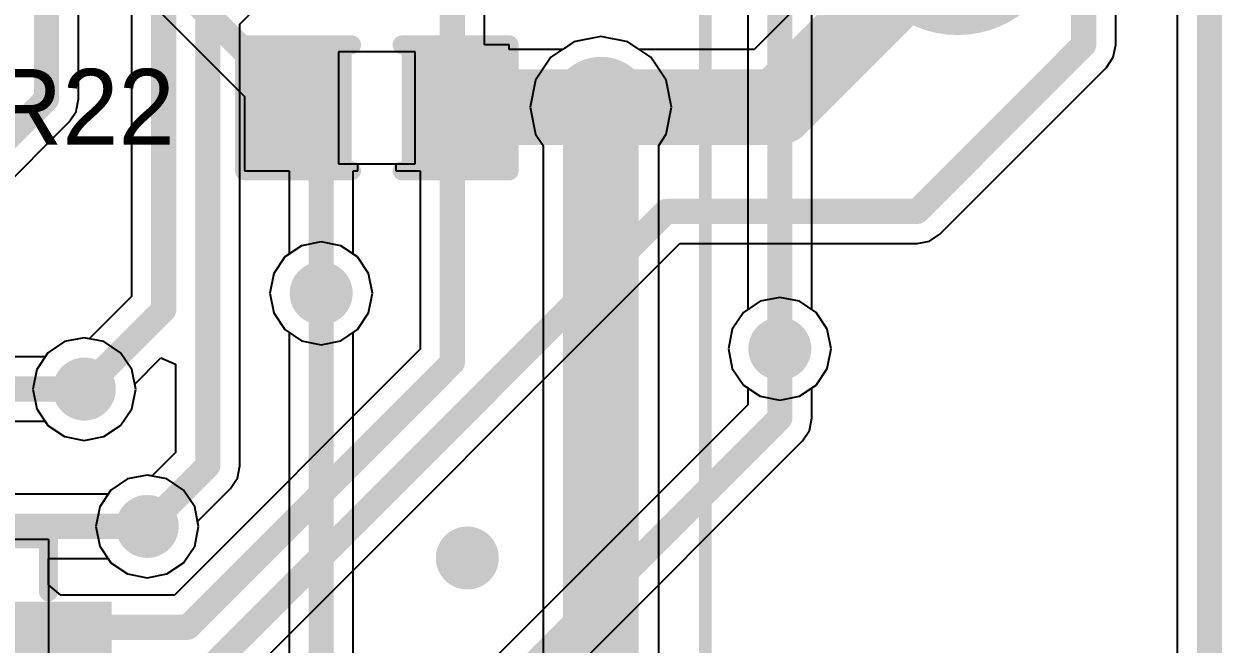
# Model space of a CAD drawing. Extents: x 10.58 to 11.54, y 9.91 to 15.27.
# Drawn here: x 11.1647 to 11.5391, y 12.7378 to 12.9315 of the extents above; entities that cross this region are included whole.
import ezdxf

# ---------------------------------------------------------------- set-up
doc = ezdxf.new("R2010")
doc.units = 0
doc.layers.get('0').update_dxf_attribs({"linetype": 'CONTINUOUS'})
for name, color, linetype in [('BOTTOMLAYER', 5, 'CONTINUOUS'), ('KEEPOUTLAYER', 6, 'CONTINUOUS'), ('MULTILAYER', 9, 'CONTINUOUS'), ('TOPLAYER', 1, 'CONTINUOUS'), ('TOPOVERLAY', 2, 'CONTINUOUS'), ('TOPPASTE', 8, 'CONTINUOUS'), ('TOPSOLDER', 216, 'CONTINUOUS'), ('VIAHOLELAYER', 16, 'CONTINUOUS')]:
    doc.layers.add(name, color=color, linetype=linetype)

# ---------------------------------------------------------------- blocks, each defined once
blk = doc.blocks.new('QFN_20_0_4___2')
at = {"layer": 'TOPLAYER'}
for points in [[(-0.027559, 0.051181), (-0.027559, 0.074803), (-0.035433, 0.051181), (-0.035433, 0.074803)], [(-0.011811, 0.043307), (-0.011811, 0.074803), (-0.019685, 0.043307), (-0.019685, 0.074803)], [(0.003937, 0.043307), (0.003937, 0.074803), (-0.003937, 0.043307), (-0.003937, 0.074803)], [(0.019685, 0.043307), (0.019685, 0.074803), (0.011811, 0.043307), (0.011811, 0.074803)], [(0.035433, 0.051181), (0.035433, 0.074803), (0.027559, 0.051181), (0.027559, 0.074803)], [(-0.074803, 0.027559), (-0.051181, 0.027559), (-0.074803, 0.035433), (-0.051181, 0.035433)], [(0.051181, 0.027559), (0.074803, 0.027559), (0.051181, 0.035433), (0.074803, 0.035433)], [(-0.02559, -0.02559), (0.02559, -0.02559), (-0.02559, 0.02559), (0.02559, 0.02559)], [(-0.074803, 0.011811), (-0.043307, 0.011811), (-0.074803, 0.019685), (-0.043307, 0.019685)], [(0.043307, 0.011811), (0.074803, 0.011811), (0.043307, 0.019685), (0.074803, 0.019685)], [(-0.074803, -0.003937), (-0.043307, -0.003937), (-0.074803, 0.003937), (-0.043307, 0.003937)], [(0.043307, -0.003937), (0.074803, -0.003937), (0.043307, 0.003937), (0.074803, 0.003937)], [(-0.074803, -0.019685), (-0.043307, -0.019685), (-0.074803, -0.011811), (-0.043307, -0.011811)], [(0.043307, -0.019685), (0.074803, -0.019685), (0.043307, -0.011811), (0.074803, -0.011811)], [(-0.074803, -0.035433), (-0.051181, -0.035433), (-0.074803, -0.027559), (-0.051181, -0.027559)], [(0.051181, -0.035433), (0.074803, -0.035433), (0.051181, -0.027559), (0.074803, -0.027559)], [(-0.011811, -0.074803), (-0.011811, -0.043307), (-0.019685, -0.074803), (-0.019685, -0.043307)], [(0.003937, -0.074803), (0.003937, -0.043307), (-0.003937, -0.074803), (-0.003937, -0.043307)], [(0.019685, -0.074803), (0.019685, -0.043307), (0.011811, -0.074803), (0.011811, -0.043307)], [(-0.027559, -0.074803), (-0.027559, -0.051181), (-0.035433, -0.074803), (-0.035433, -0.051181)], [(0.035433, -0.074803), (0.035433, -0.051181), (0.027559, -0.074803), (0.027559, -0.051181)]]:
    blk.add_solid(points, dxfattribs=at)
at = {"layer": 'TOPOVERLAY'}
for points, const_width in [([(-0.060532, 0.059055, 1), (-0.057579, 0.059055, 1)], 0.002953), ([(-0.060532, 0.059055, 1), (-0.057579, 0.059055, 1)], 0.002953), ([(-0.043996, 0.059055, 1), (-0.041043, 0.059055, 1)], 0.002953), ([(0.041043, 0.059055, 1), (0.043996, 0.059055, 1)], 0.002953), ([(0.057579, 0.059055, 1), (0.060532, 0.059055, 1)], 0.002953), ([(0.057579, 0.059055, 1), (0.060532, 0.059055, 1)], 0.002953), ([(-0.060532, 0.04252, 1), (-0.057579, 0.04252, 1)], 0.002953), ([(0.057579, 0.04252, 1), (0.060532, 0.04252, 1)], 0.002953), ([(-0.060532, -0.04252, 1), (-0.057579, -0.04252, 1)], 0.002953), ([(0.057579, -0.04252, 1), (0.060532, -0.04252, 1)], 0.002953), ([(-0.044882, -0.048819, 1), (-0.052756, -0.048819, 1)], 0.006), ([(-0.054256, -0.048819, 1), (-0.051256, -0.048819, 1)], 0.003), ([(-0.046382, -0.048819, 1), (-0.043382, -0.048819, 1)], 0.003), ([(-0.060532, -0.059055, 1), (-0.057579, -0.059055, 1)], 0.002953), ([(-0.060532, -0.059055, 1), (-0.057579, -0.059055, 1)], 0.002953), ([(-0.043602, -0.059055, 1), (-0.04065, -0.059055, 1)], 0.002953), ([(0.041043, -0.059055, 1), (0.043996, -0.059055, 1)], 0.002953), ([(0.057579, -0.059055, 1), (0.060532, -0.059055, 1)], 0.002953), ([(0.057579, -0.059055, 1), (0.060532, -0.059055, 1)], 0.002953), ([(-0.066142, -0.067716, 1), (-0.074016, -0.067716, 1)], 0.007874), ([(-0.075984, -0.067716, 1), (-0.072047, -0.067716, 1)], 0.003937), ([(-0.06811, -0.067716, 1), (-0.064173, -0.067716, 1)], 0.003937)]:
    blk.add_lwpolyline(points, format="xyb", close=True, dxfattribs=dict(at, const_width=const_width))
at = {"layer": 'TOPOVERLAY', "const_width": 0.005906}
for points in [[(-0.059055, 0.059055), (-0.04252, 0.059055)], [(-0.059055, 0.059055), (-0.059055, 0.04252)], [(0.04252, 0.059055), (0.059055, 0.059055)], [(0.059055, 0.059055), (0.059055, 0.04252)], [(-0.059055, -0.04252), (-0.059055, -0.059055)], [(0.059055, -0.04252), (0.059055, -0.059055)], [(-0.059055, -0.059055), (-0.042126, -0.059055)], [(0.04252, -0.059055), (0.059055, -0.059055)]]:
    blk.add_lwpolyline(points, dxfattribs=at)
at = {"layer": 'TOPPASTE'}
for points in [[(-0.027559, 0.051181), (-0.027559, 0.074803), (-0.035433, 0.051181), (-0.035433, 0.074803)], [(-0.011811, 0.043307), (-0.011811, 0.074803), (-0.019685, 0.043307), (-0.019685, 0.074803)], [(0.003937, 0.043307), (0.003937, 0.074803), (-0.003937, 0.043307), (-0.003937, 0.074803)], [(0.019685, 0.043307), (0.019685, 0.074803), (0.011811, 0.043307), (0.011811, 0.074803)], [(0.035433, 0.051181), (0.035433, 0.074803), (0.027559, 0.051181), (0.027559, 0.074803)], [(-0.074803, 0.027559), (-0.051181, 0.027559), (-0.074803, 0.035433), (-0.051181, 0.035433)], [(0.051181, 0.027559), (0.074803, 0.027559), (0.051181, 0.035433), (0.074803, 0.035433)], [(-0.02559, -0.02559), (0.02559, -0.02559), (-0.02559, 0.02559), (0.02559, 0.02559)], [(-0.074803, 0.011811), (-0.043307, 0.011811), (-0.074803, 0.019685), (-0.043307, 0.019685)], [(0.043307, 0.011811), (0.074803, 0.011811), (0.043307, 0.019685), (0.074803, 0.019685)], [(-0.074803, -0.003937), (-0.043307, -0.003937), (-0.074803, 0.003937), (-0.043307, 0.003937)], [(0.043307, -0.003937), (0.074803, -0.003937), (0.043307, 0.003937), (0.074803, 0.003937)], [(-0.074803, -0.019685), (-0.043307, -0.019685), (-0.074803, -0.011811), (-0.043307, -0.011811)], [(0.043307, -0.019685), (0.074803, -0.019685), (0.043307, -0.011811), (0.074803, -0.011811)], [(-0.074803, -0.035433), (-0.051181, -0.035433), (-0.074803, -0.027559), (-0.051181, -0.027559)], [(0.051181, -0.035433), (0.074803, -0.035433), (0.051181, -0.027559), (0.074803, -0.027559)], [(-0.011811, -0.074803), (-0.011811, -0.043307), (-0.019685, -0.074803), (-0.019685, -0.043307)], [(0.003937, -0.074803), (0.003937, -0.043307), (-0.003937, -0.074803), (-0.003937, -0.043307)], [(0.019685, -0.074803), (0.019685, -0.043307), (0.011811, -0.074803), (0.011811, -0.043307)], [(-0.027559, -0.074803), (-0.027559, -0.051181), (-0.035433, -0.074803), (-0.035433, -0.051181)], [(0.035433, -0.074803), (0.035433, -0.051181), (0.027559, -0.074803), (0.027559, -0.051181)]]:
    blk.add_solid(points, dxfattribs=at)
at = {"layer": 'TOPSOLDER'}
for points in [[(-0.023559, 0.047181), (-0.023559, 0.078803), (-0.039433, 0.047181), (-0.039433, 0.078803)], [(-0.007811, 0.039307), (-0.007811, 0.078803), (-0.023685, 0.039307), (-0.023685, 0.078803)], [(0.007937, 0.039307), (0.007937, 0.078803), (-0.007937, 0.039307), (-0.007937, 0.078803)], [(0.023685, 0.039307), (0.023685, 0.078803), (0.007811, 0.039307), (0.007811, 0.078803)], [(0.039433, 0.047181), (0.039433, 0.078803), (0.023559, 0.047181), (0.023559, 0.078803)], [(-0.078803, 0.023559), (-0.047181, 0.023559), (-0.078803, 0.039433), (-0.047181, 0.039433)], [(0.047181, 0.023559), (0.078803, 0.023559), (0.047181, 0.039433), (0.078803, 0.039433)], [(-0.02959, -0.02959), (0.02959, -0.02959), (-0.02959, 0.02959), (0.02959, 0.02959)], [(-0.078803, 0.007811), (-0.039307, 0.007811), (-0.078803, 0.023685), (-0.039307, 0.023685)], [(0.039307, 0.007811), (0.078803, 0.007811), (0.039307, 0.023685), (0.078803, 0.023685)], [(-0.078803, -0.007937), (-0.039307, -0.007937), (-0.078803, 0.007937), (-0.039307, 0.007937)], [(0.039307, -0.007937), (0.078803, -0.007937), (0.039307, 0.007937), (0.078803, 0.007937)], [(-0.078803, -0.023685), (-0.039307, -0.023685), (-0.078803, -0.007811), (-0.039307, -0.007811)], [(0.039307, -0.023685), (0.078803, -0.023685), (0.039307, -0.007811), (0.078803, -0.007811)], [(-0.078803, -0.039433), (-0.047181, -0.039433), (-0.078803, -0.023559), (-0.047181, -0.023559)], [(0.047181, -0.039433), (0.078803, -0.039433), (0.047181, -0.023559), (0.078803, -0.023559)], [(-0.007811, -0.078803), (-0.007811, -0.039307), (-0.023685, -0.078803), (-0.023685, -0.039307)], [(0.007937, -0.078803), (0.007937, -0.039307), (-0.007937, -0.078803), (-0.007937, -0.039307)], [(0.023685, -0.078803), (0.023685, -0.039307), (0.007811, -0.078803), (0.007811, -0.039307)], [(-0.023559, -0.078803), (-0.023559, -0.047181), (-0.039433, -0.078803), (-0.039433, -0.047181)], [(0.039433, -0.078803), (0.039433, -0.047181), (0.023559, -0.078803), (0.023559, -0.047181)]]:
    blk.add_solid(points, dxfattribs=at)
blk = doc.blocks.new('R_0402_15')
at = {"layer": 'TOPLAYER'}
for p, q in [((0.017, 0.0175), (-0.007, 0.0175)), ((-0.007, 0.0175), (-0.007, -0.0175)), ((0.017, -0.0175), (0.017, 0.0175)), ((-0.007, -0.0175), (0.017, -0.0175))]:
    blk.add_line(p, q, dxfattribs=at)
for points in [[(-0.006811, -0.01378), (-0.006811, 0.01378), (-0.030433, -0.01378), (-0.030433, 0.01378)], [(0.040433, -0.01378), (0.040433, 0.01378), (0.016811, -0.01378), (0.016811, 0.01378)]]:
    blk.add_solid(points, dxfattribs=at)
at = {"layer": 'TOPOVERLAY', "const_width": 0.005906}
for points in [[(-0.036339, 0.019685), (-0.002874, 0.019685)], [(-0.036339, -0.019685), (-0.036339, 0.019685)], [(0.012874, 0.019685), (0.046339, 0.019685)], [(0.046339, -0.019685), (0.046339, 0.019685)], [(-0.036339, -0.019685), (-0.002874, -0.019685)], [(0.012874, -0.019685), (0.046339, -0.019685)]]:
    blk.add_lwpolyline(points, dxfattribs=at)
at = {"layer": 'TOPOVERLAY', "const_width": 0.002953}
for points in [[(-0.037815, 0.019685, 1), (-0.034862, 0.019685, 1)], [(-0.037815, 0.019685, 1), (-0.034862, 0.019685, 1)], [(-0.00435, 0.019685, 1), (-0.001398, 0.019685, 1)], [(0.011398, 0.019685, 1), (0.01435, 0.019685, 1)], [(0.044862, 0.019685, 1), (0.047815, 0.019685, 1)], [(0.044862, 0.019685, 1), (0.047815, 0.019685, 1)], [(-0.037815, -0.019685, 1), (-0.034862, -0.019685, 1)], [(-0.037815, -0.019685, 1), (-0.034862, -0.019685, 1)], [(-0.00435, -0.019685, 1), (-0.001398, -0.019685, 1)], [(0.011398, -0.019685, 1), (0.01435, -0.019685, 1)], [(0.044862, -0.019685, 1), (0.047815, -0.019685, 1)], [(0.044862, -0.019685, 1), (0.047815, -0.019685, 1)]]:
    blk.add_lwpolyline(points, format="xyb", close=True, dxfattribs=at)
at = {"layer": 'TOPPASTE'}
for points in [[(-0.006811, -0.01378), (-0.006811, 0.01378), (-0.030433, -0.01378), (-0.030433, 0.01378)], [(0.040433, -0.01378), (0.040433, 0.01378), (0.016811, -0.01378), (0.016811, 0.01378)]]:
    blk.add_solid(points, dxfattribs=at)
at = {"layer": 'TOPSOLDER'}
for points in [[(-0.002811, -0.01778), (-0.002811, 0.01778), (-0.034433, -0.01778), (-0.034433, 0.01778)], [(0.044433, -0.01778), (0.044433, 0.01778), (0.012811, -0.01778), (0.012811, 0.01778)]]:
    blk.add_solid(points, dxfattribs=at)
blk = doc.blocks.new('TP_1_5_39')
at = {"layer": 'TOPLAYER', "const_width": 0.029528}
blk.add_lwpolyline([(-0.014764, 0, 1), (0.014764, 0, 1)], format="xyb", close=True, dxfattribs=at)
at = {"layer": 'TOPPASTE', "const_width": 0.029528}
blk.add_lwpolyline([(-0.014764, 0, 1), (0.014764, 0, 1)], format="xyb", close=True, dxfattribs=at)
at = {"layer": 'TOPSOLDER', "const_width": 0.033528}
blk.add_lwpolyline([(-0.016764, 0, 1), (0.016764, 0, 1)], format="xyb", close=True, dxfattribs=at)

msp = doc.modelspace()

# ---------------------------------------------------------------- linework, layer by layer
at = {"layer": 'BOTTOMLAYER'}
for p, q in [((11.525096, 14.637282), (11.525096, 12.651505)), ((11.390843, 13.098134), (11.390843, 12.842288)), ((11.410914, 12.842288), (11.410914, 13.098134)), ((11.232174, 12.931408), (11.351675, 13.05091)), ((11.18178, 12.908006), (11.18178, 13.046763)), ((11.198324, 12.967958), (11.198324, 12.846415)), ((11.232174, 12.79348), (11.232174, 12.931408)), ((11.344973, 12.927585), (11.336524, 12.925904)), ((11.353422, 12.925904), (11.344973, 12.927585)), ((11.336524, 12.925904), (11.329362, 12.921118)), ((11.360584, 12.921118), (11.353422, 12.925904)), ((11.329362, 12.921118), (11.324576, 12.913956)), ((11.36537, 12.913956), (11.360584, 12.921118)), ((11.324576, 12.913956), (11.322895, 12.905507)), ((11.367051, 12.905507), (11.36537, 12.913956)), ((11.181016, 12.904166), (11.181143, 12.904803)), ((11.181143, 12.904803), (11.18178, 12.908006)), ((11.322895, 12.905507), (11.324576, 12.897058)), ((11.36537, 12.897058), (11.367051, 12.905507)), ((11.033565, 12.755634), (11.178841, 12.90091)), ((11.178841, 12.90091), (11.181016, 12.904166)), ((11.324576, 12.897058), (11.326909, 12.893566)), ((11.363037, 12.893566), (11.36537, 12.897058)), ((11.326909, 12.893566), (11.326909, 12.349487)), ((11.363037, 12.299345), (11.363037, 12.893566)), ((11.257571, 12.863433), (11.251427, 12.86221)), ((11.263716, 12.86221), (11.257571, 12.863433)), ((11.251427, 12.86221), (11.246218, 12.85873)), ((11.268925, 12.85873), (11.263716, 12.86221)), ((11.246218, 12.85873), (11.242737, 12.853521)), ((11.272406, 12.853521), (11.268925, 12.85873)), ((11.242737, 12.853521), (11.241515, 12.847376)), ((11.273628, 12.847376), (11.272406, 12.853521)), ((11.198324, 12.846415), (11.185111, 12.833202)), ((11.241515, 12.847376), (11.242737, 12.841232)), ((11.272406, 12.841232), (11.273628, 12.847376)), ((11.242737, 12.841232), (11.246218, 12.836023)), ((11.268925, 12.836023), (11.272406, 12.841232)), ((11.389525, 12.841407), (11.386044, 12.836198)), ((11.390843, 12.842288), (11.389525, 12.841407)), ((11.412232, 12.841407), (11.410914, 12.842288)), ((11.415713, 12.836198), (11.412232, 12.841407)), ((11.183556, 12.833511), (11.177411, 12.832289)), ((11.185111, 12.833202), (11.183556, 12.833511)), ((11.246218, 12.836023), (11.247536, 12.835142)), ((11.247536, 12.835142), (11.247536, 12.718272)), ((11.267607, 12.835142), (11.268925, 12.836023)), ((11.267607, 12.718272), (11.267607, 12.835142)), ((11.386044, 12.836198), (11.384822, 12.830053)), ((11.416935, 12.830053), (11.415713, 12.836198)), ((11.177411, 12.832289), (11.172202, 12.828809)), ((11.384822, 12.830053), (11.386044, 12.823909)), ((11.415713, 12.823909), (11.416935, 12.830053)), ((11.172202, 12.828809), (11.168721, 12.8236)), ((11.199303, 12.81901), (11.207484, 12.827191)), ((11.207484, 12.827191), (11.212103, 12.825277)), ((11.168721, 12.8236), (11.167499, 12.817455)), ((11.212103, 12.825277), (11.212103, 12.797637)), ((11.386044, 12.823909), (11.389525, 12.8187)), ((11.412232, 12.8187), (11.415713, 12.823909)), ((11.199612, 12.817455), (11.199303, 12.81901)), ((11.389525, 12.8187), (11.394734, 12.815219)), ((11.407023, 12.815219), (11.412232, 12.8187)), ((11.167499, 12.817455), (11.168721, 12.81131)), ((11.19839, 12.81131), (11.199612, 12.817455)), ((11.394734, 12.815219), (11.400878, 12.813997)), ((11.400878, 12.813997), (11.407023, 12.815219)), ((11.168721, 12.81131), (11.172202, 12.806101)), ((11.194909, 12.806101), (11.19839, 12.81131)), ((11.172202, 12.806101), (11.177411, 12.802621)), ((11.1897, 12.802621), (11.194909, 12.806101)), ((11.177411, 12.802621), (11.183556, 12.801398)), ((11.183556, 12.801398), (11.1897, 12.802621)), ((11.212103, 12.797637), (11.204775, 12.790309)), ((11.23141, 12.78964), (11.232174, 12.79348)), ((11.197076, 12.789396), (11.191866, 12.785916)), ((11.20322, 12.790619), (11.197076, 12.789396)), ((11.204775, 12.790309), (11.20322, 12.790619)), ((11.229234, 12.786384), (11.230688, 12.788559)), ((11.230688, 12.788559), (11.23141, 12.78964)), ((11.191866, 12.785916), (11.188386, 12.780707)), ((11.218967, 12.776117), (11.229234, 12.786384)), ((11.188386, 12.780707), (11.187164, 12.774562)), ((11.187164, 12.774562), (11.188386, 12.768417)), ((11.218054, 12.768417), (11.219277, 12.774562)), ((11.219277, 12.774562), (11.218967, 12.776117)), ((11.188386, 12.768417), (11.191866, 12.763208)), ((11.214574, 12.763208), (11.218054, 12.768417)), ((11.191866, 12.763208), (11.197076, 12.759728)), ((11.209365, 12.759728), (11.214574, 12.763208)), ((11.197076, 12.759728), (11.20322, 12.758506)), ((11.20322, 12.758506), (11.209365, 12.759728))]:
    msp.add_line(p, q, dxfattribs=at)
for points, const_width in [([(11.400878, 12.830053), (11.400878, 13.110368)], 0.007874), ([(11.171745, 12.908006), (11.171745, 13.050919)], 0.007874), ([(11.208359, 12.842258), (11.208359, 12.967958)], 0.007874), ([(11.222138, 12.79348), (11.222138, 12.935565)], 0.007874), ([(11.344973, 12.299345), (11.344973, 12.905507)], 0.023622), ([(11.026469, 12.76273), (11.171745, 12.908006)], 0.007874), ([(11.257571, 12.706038), (11.257571, 12.847376)], 0.007874), ([(11.183556, 12.817455), (11.208359, 12.842258)], 0.007874), ([(11.20322, 12.774562), (11.222138, 12.79348)], 0.007874)]:
    msp.add_lwpolyline(points, dxfattribs=dict(at, const_width=const_width))
for points, const_width in [([(11.337099, 12.905507, 1), (11.352847, 12.905507, 1)], 0.015748), ([(11.339068, 12.905507, 1), (11.350879, 12.905507, 1)], 0.011811), ([(11.169776, 12.908006, 1), (11.173713, 12.908006, 1)], 0.003937), ([(11.169776, 12.908006, 1), (11.173713, 12.908006, 1)], 0.003937), ([(11.25265, 12.847376, 1), (11.262493, 12.847376, 1)], 0.009843), ([(11.255603, 12.847376, 1), (11.25954, 12.847376, 1)], 0.003937), ([(11.20639, 12.842258, 1), (11.210327, 12.842258, 1)], 0.003937), ([(11.20639, 12.842258, 1), (11.210327, 12.842258, 1)], 0.003937), ([(11.395957, 12.830053, 1), (11.4058, 12.830053, 1)], 0.009843), ([(11.39891, 12.830053, 1), (11.402847, 12.830053, 1)], 0.003937), ([(11.178634, 12.817455, 1), (11.188477, 12.817455, 1)], 0.009843), ([(11.181587, 12.817455, 1), (11.185524, 12.817455, 1)], 0.003937), ([(11.22017, 12.79348, 1), (11.224107, 12.79348, 1)], 0.003937), ([(11.22017, 12.79348, 1), (11.224107, 12.79348, 1)], 0.003937), ([(11.198299, 12.774562, 1), (11.208141, 12.774562, 1)], 0.009843), ([(11.201252, 12.774562, 1), (11.205189, 12.774562, 1)], 0.003937), ([(11.298319, 12.764699, 1), (11.308162, 12.764699, 1)], 0.009843)]:
    msp.add_lwpolyline(points, format="xyb", close=True, dxfattribs=dict(at, const_width=const_width))
at = {"layer": 'KEEPOUTLAYER', "const_width": 0.007874}
msp.add_lwpolyline([(11.535131, 12.641469), (11.535131, 15.102101)], dxfattribs=at)
at = {"layer": 'MULTILAYER'}
for points, const_width in [([(11.337099, 12.905507, 1), (11.352847, 12.905507, 1)], 0.015748), ([(11.25265, 12.847376, 1), (11.262493, 12.847376, 1)], 0.009843), ([(11.395957, 12.830053, 1), (11.4058, 12.830053, 1)], 0.009843), ([(11.178634, 12.817455, 1), (11.188477, 12.817455, 1)], 0.009843), ([(11.198299, 12.774562, 1), (11.208141, 12.774562, 1)], 0.009843), ([(11.298319, 12.764699, 1), (11.308162, 12.764699, 1)], 0.009843)]:
    msp.add_lwpolyline(points, format="xyb", close=True, dxfattribs=dict(at, const_width=const_width))
at = {"layer": 'TOPLAYER'}
for p, q in [((11.525096, 14.637282), (11.525096, 12.651505)), ((11.308616, 12.924986), (11.308616, 13.024477)), ((11.505864, 12.925004), (11.505864, 13.000955)), ((11.421906, 12.952578), (11.392899, 12.923571)), ((11.2052, 12.937245), (11.23362, 12.908825)), ((11.344973, 12.927585), (11.336524, 12.925904)), ((11.353422, 12.925904), (11.344973, 12.927585)), ((11.316297, 12.924986), (11.308616, 12.924986)), ((11.316297, 12.923571), (11.316297, 12.924986)), ((11.333032, 12.923571), (11.316297, 12.923571)), ((11.336524, 12.925904), (11.333032, 12.923571)), ((11.356914, 12.923571), (11.353422, 12.925904)), ((11.392899, 12.923571), (11.356914, 12.923571)), ((11.5051, 12.921164), (11.505864, 12.925004)), ((11.505864, 12.925004), (11.505864, 12.925004)), ((11.505864, 12.925004), (11.505864, 12.925004)), ((11.505864, 12.925004), (11.505864, 12.925004)), ((11.502925, 12.917908), (11.5051, 12.921164)), ((11.450888, 12.865871), (11.502925, 12.917908)), ((11.23362, 12.908825), (11.23362, 12.885616)), ((11.269053, 12.885616), (11.269053, 12.887801)), ((11.269053, 12.887801), (11.280864, 12.887801)), ((11.280864, 12.887801), (11.280864, 12.885616)), ((11.23362, 12.885616), (11.247536, 12.885616)), ((11.247536, 12.885616), (11.247536, 12.859611)), ((11.267607, 12.859611), (11.267607, 12.885616)), ((11.267607, 12.885616), (11.269053, 12.885616)), ((11.280864, 12.885616), (11.288545, 12.885616)), ((11.288545, 12.885616), (11.288545, 12.829944)), ((11.443792, 12.862931), (11.447632, 12.863695)), ((11.447632, 12.863695), (11.450888, 12.865871)), ((11.226893, 12.720222), (11.369602, 12.862931)), ((11.247536, 12.859611), (11.246218, 12.85873)), ((11.268925, 12.85873), (11.267607, 12.859611)), ((11.369602, 12.862931), (11.443792, 12.862931)), ((11.246218, 12.85873), (11.242737, 12.853521)), ((11.272406, 12.853521), (11.268925, 12.85873)), ((11.242737, 12.853521), (11.241515, 12.847376)), ((11.273628, 12.847376), (11.272406, 12.853521)), ((11.241515, 12.847376), (11.242737, 12.841232)), ((11.272406, 12.841232), (11.273628, 12.847376)), ((11.394734, 12.844888), (11.389525, 12.841407)), ((11.400878, 12.84611), (11.394734, 12.844888)), ((11.407023, 12.844888), (11.400878, 12.84611)), ((11.412232, 12.841407), (11.407023, 12.844888)), ((11.242737, 12.841232), (11.246218, 12.836023)), ((11.268925, 12.836023), (11.272406, 12.841232)), ((11.389525, 12.841407), (11.386044, 12.836198)), ((11.415713, 12.836198), (11.412232, 12.841407)), ((11.183556, 12.833511), (11.177411, 12.832289)), ((11.1897, 12.832289), (11.183556, 12.833511)), ((11.246218, 12.836023), (11.251427, 12.832542)), ((11.263716, 12.832542), (11.268925, 12.836023)), ((11.386044, 12.836198), (11.384822, 12.830053)), ((11.416935, 12.830053), (11.415713, 12.836198)), ((11.177411, 12.832289), (11.172202, 12.828809)), ((11.194909, 12.828809), (11.1897, 12.832289)), ((11.288545, 12.829944), (11.211703, 12.753101)), ((11.251427, 12.832542), (11.257571, 12.83132)), ((11.257571, 12.83132), (11.263716, 12.832542)), ((11.384822, 12.830053), (11.386044, 12.823909)), ((11.415713, 12.823909), (11.416935, 12.830053)), ((11.171321, 12.82749), (11.146941, 12.82749)), ((11.172202, 12.828809), (11.171321, 12.82749)), ((11.19839, 12.8236), (11.194909, 12.828809)), ((11.199612, 12.817455), (11.19839, 12.8236)), ((11.386044, 12.823909), (11.389525, 12.8187)), ((11.412232, 12.8187), (11.415713, 12.823909)), ((11.389525, 12.8187), (11.390843, 12.817819)), ((11.410914, 12.817819), (11.412232, 12.8187)), ((11.19839, 12.81131), (11.199612, 12.817455)), ((11.390843, 12.817819), (11.390843, 12.812556)), ((11.410914, 12.8084), (11.410914, 12.817819)), ((11.194909, 12.806101), (11.19839, 12.81131)), ((11.390843, 12.812556), (11.305977, 12.72769)), ((11.151098, 12.80742), (11.171321, 12.80742)), ((11.171321, 12.80742), (11.172202, 12.806101)), ((11.41015, 12.804559), (11.410914, 12.8084)), ((11.410914, 12.8084), (11.410914, 12.8084)), ((11.410914, 12.8084), (11.410914, 12.8084)), ((11.410914, 12.8084), (11.410914, 12.8084)), ((11.172202, 12.806101), (11.177411, 12.802621)), ((11.1897, 12.802621), (11.194909, 12.806101)), ((11.407974, 12.801304), (11.41015, 12.804559)), ((11.177411, 12.802621), (11.183556, 12.801398)), ((11.183556, 12.801398), (11.1897, 12.802621)), ((11.320169, 12.713498), (11.407974, 12.801304)), ((11.197076, 12.789396), (11.191866, 12.785916)), ((11.20322, 12.790619), (11.197076, 12.789396)), ((11.209365, 12.789396), (11.20322, 12.790619)), ((11.214574, 12.785916), (11.209365, 12.789396)), ((11.191866, 12.785916), (11.190986, 12.784597)), ((11.218054, 12.780707), (11.214574, 12.785916)), ((11.190986, 12.784597), (11.154642, 12.784597)), ((11.219277, 12.774562), (11.218054, 12.780707)), ((11.218054, 12.768417), (11.219277, 12.774562)), ((11.054248, 12.770625), (11.172359, 12.770625)), ((11.172359, 12.770625), (11.172359, 12.652515)), ((11.214574, 12.763208), (11.218054, 12.768417)), ((11.172359, 12.756259), (11.172359, 12.764527)), ((11.172359, 12.764527), (11.190986, 12.764527)), ((11.190986, 12.764527), (11.191866, 12.763208)), ((11.191866, 12.763208), (11.197076, 12.759728)), ((11.209365, 12.759728), (11.214574, 12.763208)), ((11.197076, 12.759728), (11.20322, 12.758506)), ((11.20322, 12.758506), (11.209365, 12.759728)), ((11.176224, 12.753087), (11.172359, 12.756259)), ((11.176296, 12.753101), (11.176224, 12.753087)), ((11.211703, 12.753101), (11.176296, 12.753101))]:
    msp.add_line(p, q, dxfattribs=at)
for points, const_width in [([(11.298581, 12.905301), (11.298581, 13.024477)], 0.007874), ([(11.495829, 12.925004), (11.495829, 13.000955)], 0.007874), ([(11.400381, 12.905507), (11.456459, 12.961585)], 0.023622), ([(11.212296, 12.944341), (11.251337, 12.905301)], 0.007874), ([(11.443792, 12.872967), (11.495829, 12.925004)], 0.007874), ([(11.298787, 12.905507), (11.344973, 12.905507)], 0.023622), ([(11.344973, 12.905507), (11.400381, 12.905507)], 0.023622), ([(11.298787, 12.905507), (11.304313, 12.911032)], 0.007874), ([(11.251337, 12.905301), (11.257571, 12.899066)], 0.007874), ([(11.298581, 12.905301), (11.298787, 12.905507)], 0.007874), ([(11.298581, 12.825787), (11.298581, 12.905301)], 0.007874), ([(11.257571, 12.847376), (11.257571, 12.899066)], 0.007874), ([(11.219797, 12.727318), (11.365445, 12.872967)], 0.007874), ([(11.365445, 12.872967), (11.443792, 12.872967)], 0.007874), ([(11.400878, 12.8084), (11.400878, 12.830053)], 0.007874), ([(11.21586, 12.743066), (11.298581, 12.825787)], 0.007874), ([(11.146941, 12.817455), (11.183556, 12.817455)], 0.007874), ([(11.304422, 12.711943), (11.400878, 12.8084)], 0.007874), ([(11.1448, 12.774562), (11.20322, 12.774562)], 0.007874), ([(11.176296, 12.743066), (11.21586, 12.743066)], 0.007874)]:
    msp.add_lwpolyline(points, dxfattribs=dict(at, const_width=const_width))
for points, const_width in [([(11.49386, 12.925004, 1), (11.497797, 12.925004, 1)], 0.003937), ([(11.49386, 12.925004, 1), (11.497797, 12.925004, 1)], 0.003937), ([(11.337099, 12.905507, 1), (11.352847, 12.905507, 1)], 0.015748), ([(11.292882, 12.905507, 1), (11.304693, 12.905507, 1)], 0.011811), ([(11.339068, 12.905507, 1), (11.350879, 12.905507, 1)], 0.011811), ([(11.339068, 12.905507, 1), (11.350879, 12.905507, 1)], 0.011811), ([(11.394475, 12.905507, 1), (11.406286, 12.905507, 1)], 0.011811), ([(11.394475, 12.905507, 1), (11.406286, 12.905507, 1)], 0.011811), ([(11.302344, 12.911032, 1), (11.306281, 12.911032, 1)], 0.003937), ([(11.249368, 12.905301, 1), (11.253305, 12.905301, 1)], 0.003937), ([(11.249368, 12.905301, 1), (11.253305, 12.905301, 1)], 0.003937), ([(11.296612, 12.905301, 1), (11.300549, 12.905301, 1)], 0.003937), ([(11.296612, 12.905301, 1), (11.300549, 12.905301, 1)], 0.003937), ([(11.296612, 12.905301, 1), (11.300549, 12.905301, 1)], 0.003937), ([(11.296819, 12.905507, 1), (11.300756, 12.905507, 1)], 0.003937), ([(11.296819, 12.905507, 1), (11.300756, 12.905507, 1)], 0.003937), ([(11.255603, 12.899066, 1), (11.25954, 12.899066, 1)], 0.003937), ([(11.255603, 12.899066, 1), (11.25954, 12.899066, 1)], 0.003937), ([(11.363477, 12.872967, 1), (11.367414, 12.872967, 1)], 0.003937), ([(11.363477, 12.872967, 1), (11.367414, 12.872967, 1)], 0.003937), ([(11.441823, 12.872967, 1), (11.44576, 12.872967, 1)], 0.003937), ([(11.441823, 12.872967, 1), (11.44576, 12.872967, 1)], 0.003937), ([(11.25265, 12.847376, 1), (11.262493, 12.847376, 1)], 0.009843), ([(11.255603, 12.847376, 1), (11.25954, 12.847376, 1)], 0.003937), ([(11.395957, 12.830053, 1), (11.4058, 12.830053, 1)], 0.009843), ([(11.39891, 12.830053, 1), (11.402847, 12.830053, 1)], 0.003937), ([(11.296612, 12.825787, 1), (11.300549, 12.825787, 1)], 0.003937), ([(11.296612, 12.825787, 1), (11.300549, 12.825787, 1)], 0.003937), ([(11.178634, 12.817455, 1), (11.188477, 12.817455, 1)], 0.009843), ([(11.181587, 12.817455, 1), (11.185524, 12.817455, 1)], 0.003937), ([(11.39891, 12.8084, 1), (11.402847, 12.8084, 1)], 0.003937), ([(11.39891, 12.8084, 1), (11.402847, 12.8084, 1)], 0.003937), ([(11.198299, 12.774562, 1), (11.208141, 12.774562, 1)], 0.009843), ([(11.201252, 12.774562, 1), (11.205189, 12.774562, 1)], 0.003937), ([(11.298319, 12.764699, 1), (11.308162, 12.764699, 1)], 0.009843), ([(11.174327, 12.743066, 1), (11.178264, 12.743066, 1)], 0.003937), ([(11.213891, 12.743066, 1), (11.217828, 12.743066, 1)], 0.003937), ([(11.213891, 12.743066, 1), (11.217828, 12.743066, 1)], 0.003937)]:
    msp.add_lwpolyline(points, format="xyb", close=True, dxfattribs=dict(at, const_width=const_width))
at = {"layer": 'TOPOVERLAY', "const_width": 0.003937}
msp.add_lwpolyline([(11.37765, 12.306825), (11.37765, 13.448557)], dxfattribs=at)
at = {"layer": 'VIAHOLELAYER'}
for points, const_width in [([(11.339068, 12.905507, 1), (11.350879, 12.905507, 1)], 0.011811), ([(11.254619, 12.847376, 1), (11.260524, 12.847376, 1)], 0.005906), ([(11.397926, 12.830053, 1), (11.403831, 12.830053, 1)], 0.005906), ([(11.180603, 12.817455, 1), (11.186508, 12.817455, 1)], 0.005906), ([(11.200268, 12.774562, 1), (11.206173, 12.774562, 1)], 0.005906), ([(11.300288, 12.764699, 1), (11.306193, 12.764699, 1)], 0.005906)]:
    msp.add_lwpolyline(points, format="xyb", close=True, dxfattribs=dict(at, const_width=const_width))

# ---------------------------------------------------------------- block references
for name, p, rotation in [('TP_1_5_39', (11.456459, 12.961585), 90), ('R_0402_15', (11.269959, 12.905301), 360), ('QFN_20_0_4___2', (11.113304, 12.71157), 90)]:
    msp.add_blockref(name, p, dxfattribs=dict(rotation=rotation))

# ---------------------------------------------------------------- texts
at = {"layer": 'TOPOVERLAY'}
msp.add_text('R22', height=0.023622, rotation=360, dxfattribs=at).set_placement((11.153872, 12.893833))

doc.saveas('drawing.dxf')
